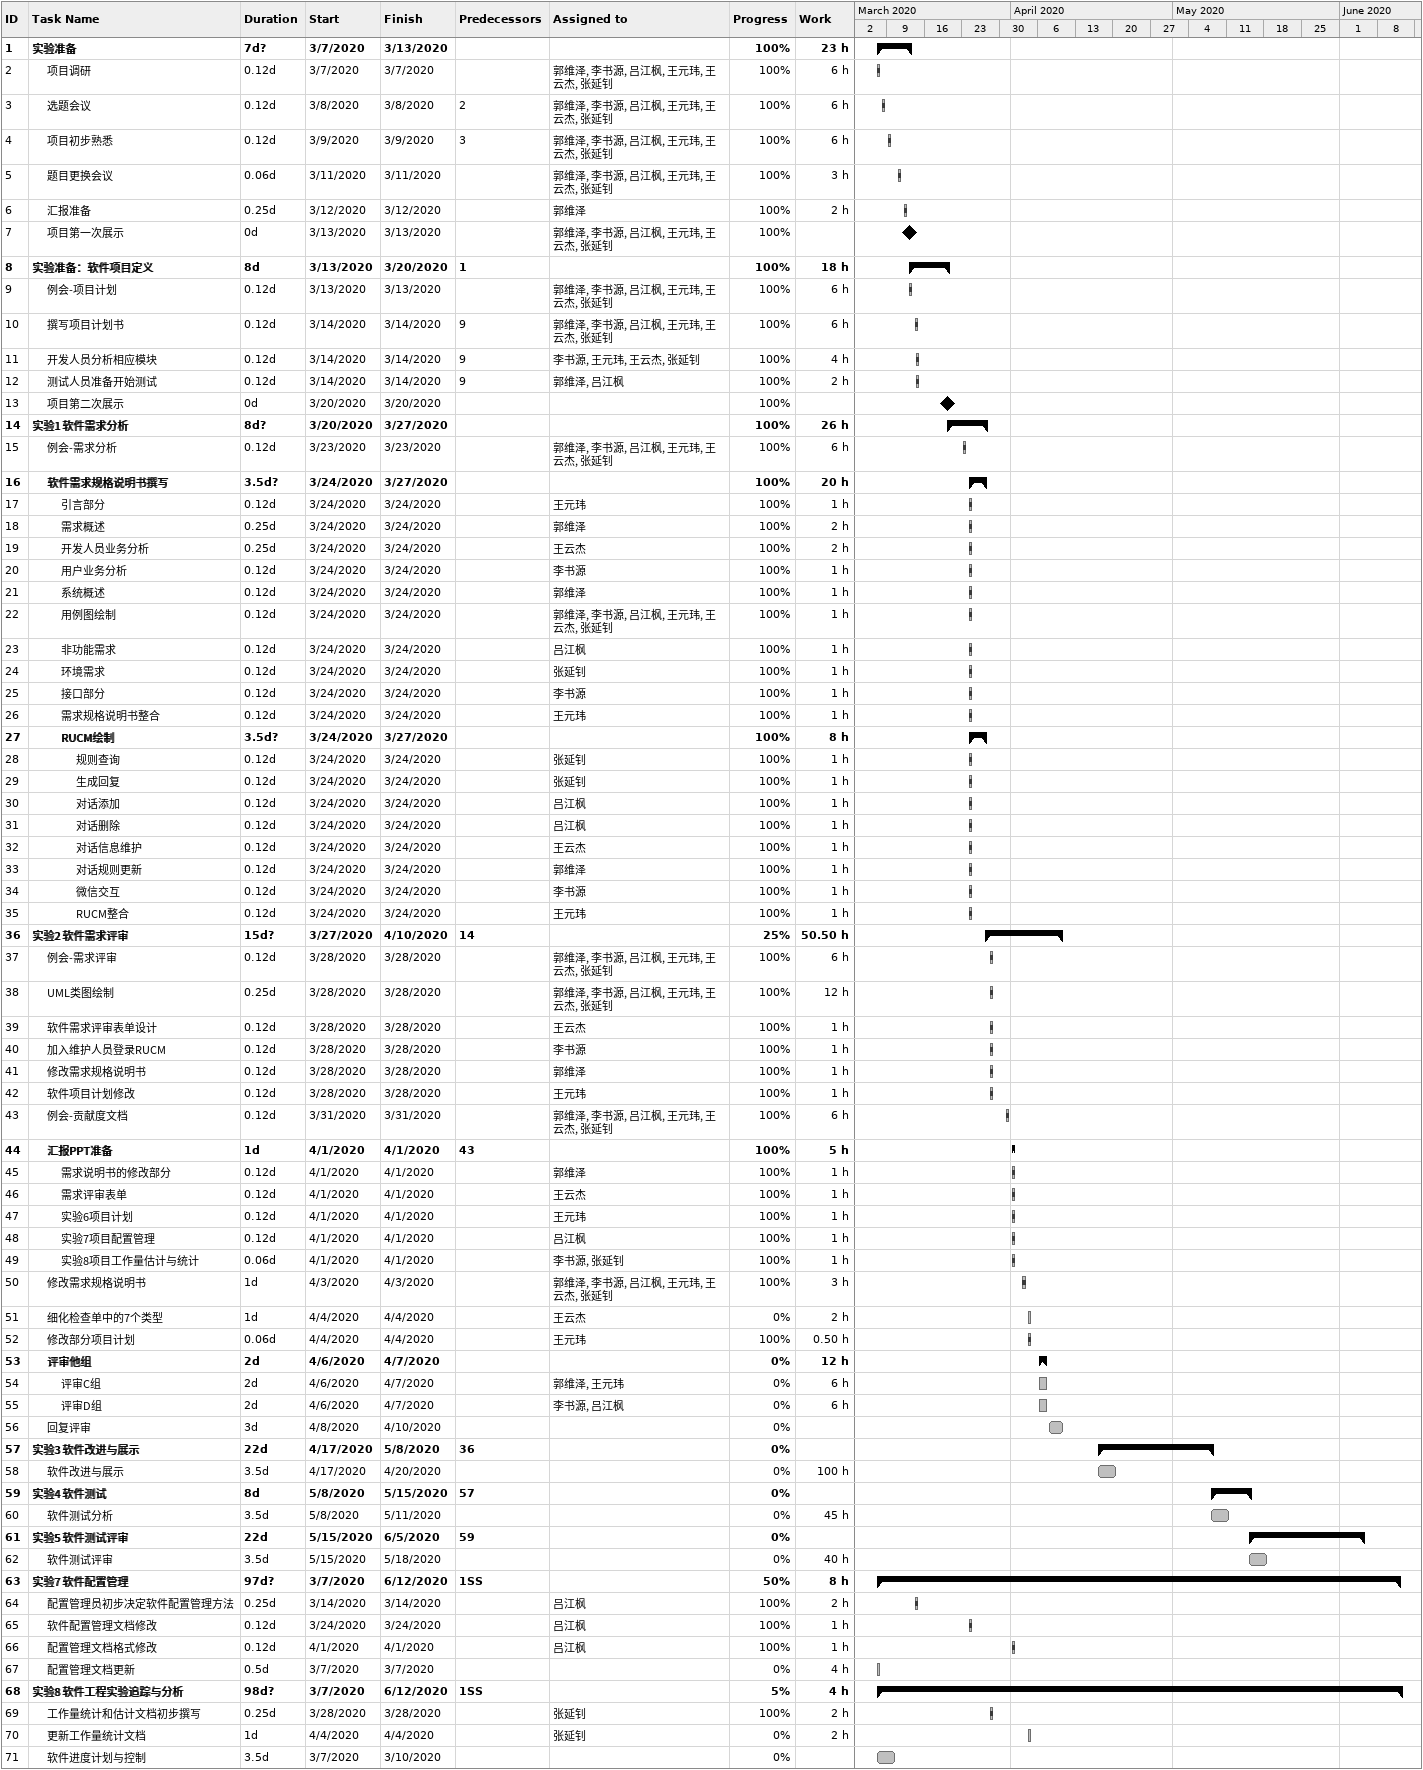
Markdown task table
| ID | Level | Task | Duration | Start | Finish | Predecessors | Resources | % complete | Work (h) |
|---|---|---|---|---|---|---|---|---|---|
| 1 | 1 | **实验准备** | 7d? | 2020-03-07 | 2020-03-13 |  |  | 100 | 23 |
| 2 | 2 | 项目调研 | 0.12d | 2020-03-07 | 2020-03-07 |  | 郭维泽, 李书源, 吕江枫, 王元玮, 王云杰, 张延钊 | 100 | 6 |
| 3 | 2 | 选题会议 | 0.12d | 2020-03-08 | 2020-03-08 | 2 | 郭维泽, 李书源, 吕江枫, 王元玮, 王云杰, 张延钊 | 100 | 6 |
| 4 | 2 | 项目初步熟悉 | 0.12d | 2020-03-09 | 2020-03-09 | 3 | 郭维泽, 李书源, 吕江枫, 王元玮, 王云杰, 张延钊 | 100 | 6 |
| 5 | 2 | 题目更换会议 | 0.06d | 2020-03-11 | 2020-03-11 |  | 郭维泽, 李书源, 吕江枫, 王元玮, 王云杰, 张延钊 | 100 | 3 |
| 6 | 2 | 汇报准备 | 0.25d | 2020-03-12 | 2020-03-12 |  | 郭维泽 | 100 | 2 |
| 7 | 2 | 项目第一次展示 | 0d | 2020-03-13 | 2020-03-13 |  | 郭维泽, 李书源, 吕江枫, 王元玮, 王云杰, 张延钊 | 100 |  |
| 8 | 1 | **实验准备：软件项目定义** | 8d | 2020-03-13 | 2020-03-20 | 1 |  | 100 | 18 |
| 9 | 2 | 例会-项目计划 | 0.12d | 2020-03-13 | 2020-03-13 |  | 郭维泽, 李书源, 吕江枫, 王元玮, 王云杰, 张延钊 | 100 | 6 |
| 10 | 2 | 撰写项目计划书 | 0.12d | 2020-03-14 | 2020-03-14 | 9 | 郭维泽, 李书源, 吕江枫, 王元玮, 王云杰, 张延钊 | 100 | 6 |
| 11 | 2 | 开发人员分析相应模块 | 0.12d | 2020-03-14 | 2020-03-14 | 9 | 李书源, 王元玮, 王云杰, 张延钊 | 100 | 4 |
| 12 | 2 | 测试人员准备开始测试 | 0.12d | 2020-03-14 | 2020-03-14 | 9 | 郭维泽, 吕江枫 | 100 | 2 |
| 13 | 2 | 项目第二次展示 | 0d | 2020-03-20 | 2020-03-20 |  |  | 100 |  |
| 14 | 1 | **实验1 软件需求分析** | 8d? | 2020-03-20 | 2020-03-27 |  |  | 100 | 26 |
| 15 | 2 | 例会-需求分析 | 0.12d | 2020-03-23 | 2020-03-23 |  | 郭维泽, 李书源, 吕江枫, 王元玮, 王云杰, 张延钊 | 100 | 6 |
| 16 | 2 | **软件需求规格说明书撰写** | 3.5d? | 2020-03-24 | 2020-03-27 |  |  | 100 | 20 |
| 17 | 3 | 引言部分 | 0.12d | 2020-03-24 | 2020-03-24 |  | 王元玮 | 100 | 1 |
| 18 | 3 | 需求概述 | 0.25d | 2020-03-24 | 2020-03-24 |  | 郭维泽 | 100 | 2 |
| 19 | 3 | 开发人员业务分析 | 0.25d | 2020-03-24 | 2020-03-24 |  | 王云杰 | 100 | 2 |
| 20 | 3 | 用户业务分析 | 0.12d | 2020-03-24 | 2020-03-24 |  | 李书源 | 100 | 1 |
| 21 | 3 | 系统概述 | 0.12d | 2020-03-24 | 2020-03-24 |  | 郭维泽 | 100 | 1 |
| 22 | 3 | 用例图绘制 | 0.12d | 2020-03-24 | 2020-03-24 |  | 郭维泽, 李书源, 吕江枫, 王元玮, 王云杰, 张延钊 | 100 | 1 |
| 23 | 3 | 非功能需求 | 0.12d | 2020-03-24 | 2020-03-24 |  | 吕江枫 | 100 | 1 |
| 24 | 3 | 环境需求 | 0.12d | 2020-03-24 | 2020-03-24 |  | 张延钊 | 100 | 1 |
| 25 | 3 | 接口部分 | 0.12d | 2020-03-24 | 2020-03-24 |  | 李书源 | 100 | 1 |
| 26 | 3 | 需求规格说明书整合 | 0.12d | 2020-03-24 | 2020-03-24 |  | 王元玮 | 100 | 1 |
| 27 | 3 | **RUCM绘制** | 3.5d? | 2020-03-24 | 2020-03-27 |  |  | 100 | 8 |
| 28 | 4 | 规则查询 | 0.12d | 2020-03-24 | 2020-03-24 |  | 张延钊 | 100 | 1 |
| 29 | 4 | 生成回复 | 0.12d | 2020-03-24 | 2020-03-24 |  | 张延钊 | 100 | 1 |
| 30 | 4 | 对话添加 | 0.12d | 2020-03-24 | 2020-03-24 |  | 吕江枫 | 100 | 1 |
| 31 | 4 | 对话删除 | 0.12d | 2020-03-24 | 2020-03-24 |  | 吕江枫 | 100 | 1 |
| 32 | 4 | 对话信息维护 | 0.12d | 2020-03-24 | 2020-03-24 |  | 王云杰 | 100 | 1 |
| 33 | 4 | 对话规则更新 | 0.12d | 2020-03-24 | 2020-03-24 |  | 郭维泽 | 100 | 1 |
| 34 | 4 | 微信交互 | 0.12d | 2020-03-24 | 2020-03-24 |  | 李书源 | 100 | 1 |
| 35 | 4 | RUCM整合 | 0.12d | 2020-03-24 | 2020-03-24 |  | 王元玮 | 100 | 1 |
| 36 | 1 | **实验2 软件需求评审** | 15d? | 2020-03-27 | 2020-04-10 | 14 |  | 25 | 50.50 |
| 37 | 2 | 例会-需求评审 | 0.12d | 2020-03-28 | 2020-03-28 |  | 郭维泽, 李书源, 吕江枫, 王元玮, 王云杰, 张延钊 | 100 | 6 |
| 38 | 2 | UML类图绘制 | 0.25d | 2020-03-28 | 2020-03-28 |  | 郭维泽, 李书源, 吕江枫, 王元玮, 王云杰, 张延钊 | 100 | 12 |
| 39 | 2 | 软件需求评审表单设计 | 0.12d | 2020-03-28 | 2020-03-28 |  | 王云杰 | 100 | 1 |
| 40 | 2 | 加入维护人员登录RUCM | 0.12d | 2020-03-28 | 2020-03-28 |  | 李书源 | 100 | 1 |
| 41 | 2 | 修改需求规格说明书 | 0.12d | 2020-03-28 | 2020-03-28 |  | 郭维泽 | 100 | 1 |
| 42 | 2 | 软件项目计划修改 | 0.12d | 2020-03-28 | 2020-03-28 |  | 王元玮 | 100 | 1 |
| 43 | 2 | 例会-贡献度文档 | 0.12d | 2020-03-31 | 2020-03-31 |  | 郭维泽, 李书源, 吕江枫, 王元玮, 王云杰, 张延钊 | 100 | 6 |
| 44 | 2 | **汇报PPT准备** | 1d | 2020-04-01 | 2020-04-01 | 43 |  | 100 | 5 |
| 45 | 3 | 需求说明书的修改部分 | 0.12d | 2020-04-01 | 2020-04-01 |  | 郭维泽 | 100 | 1 |
| 46 | 3 | 需求评审表单 | 0.12d | 2020-04-01 | 2020-04-01 |  | 王云杰 | 100 | 1 |
| 47 | 3 | 实验6项目计划 | 0.12d | 2020-04-01 | 2020-04-01 |  | 王元玮 | 100 | 1 |
| 48 | 3 | 实验7项目配置管理 | 0.12d | 2020-04-01 | 2020-04-01 |  | 吕江枫 | 100 | 1 |
| 49 | 3 | 实验8项目工作量估计与统计 | 0.06d | 2020-04-01 | 2020-04-01 |  | 李书源, 张延钊 | 100 | 1 |
| 50 | 2 | 修改需求规格说明书 | 1d | 2020-04-03 | 2020-04-03 |  | 郭维泽, 李书源, 吕江枫, 王元玮, 王云杰, 张延钊 | 100 | 3 |
| 51 | 2 | 细化检查单中的7个类型 | 1d | 2020-04-04 | 2020-04-04 |  | 王云杰 | 0 | 2 |
| 52 | 2 | 修改部分项目计划 | 0.06d | 2020-04-04 | 2020-04-04 |  | 王元玮 | 100 | 0.50 |
| 53 | 2 | **评审他组** | 2d | 2020-04-06 | 2020-04-07 |  |  | 0 | 12 |
| 54 | 3 | 评审C组 | 2d | 2020-04-06 | 2020-04-07 |  | 郭维泽, 王元玮 | 0 | 6 |
| 55 | 3 | 评审D组 | 2d | 2020-04-06 | 2020-04-07 |  | 李书源, 吕江枫 | 0 | 6 |
| 56 | 2 | 回复评审 | 3d | 2020-04-08 | 2020-04-10 |  |  | 0 |  |
| 57 | 1 | **实验3 软件改进与展示** | 22d | 2020-04-17 | 2020-05-08 | 36 |  | 0 |  |
| 58 | 2 | 软件改进与展示 | 3.5d | 2020-04-17 | 2020-04-20 |  |  | 0 | 100 |
| 59 | 1 | **实验4 软件测试** | 8d | 2020-05-08 | 2020-05-15 | 57 |  | 0 |  |
| 60 | 2 | 软件测试分析 | 3.5d | 2020-05-08 | 2020-05-11 |  |  | 0 | 45 |
| 61 | 1 | **实验5 软件测试评审** | 22d | 2020-05-15 | 2020-06-05 | 59 |  | 0 |  |
| 62 | 2 | 软件测试评审 | 3.5d | 2020-05-15 | 2020-05-18 |  |  | 0 | 40 |
| 63 | 1 | **实验7 软件配置管理** | 97d? | 2020-03-07 | 2020-06-12 | 1SS |  | 50 | 8 |
| 64 | 2 | 配置管理员初步决定软件配置管理方法 | 0.25d | 2020-03-14 | 2020-03-14 |  | 吕江枫 | 100 | 2 |
| 65 | 2 | 软件配置管理文档修改 | 0.12d | 2020-03-24 | 2020-03-24 |  | 吕江枫 | 100 | 1 |
| 66 | 2 | 配置管理文档格式修改 | 0.12d | 2020-04-01 | 2020-04-01 |  | 吕江枫 | 100 | 1 |
| 67 | 2 | 配置管理文档更新 | 0.5d | 2020-03-07 | 2020-03-07 |  |  | 0 | 4 |
| 68 | 1 | **实验8 软件工程实验追踪与分析** | 98d? | 2020-03-07 | 2020-06-12 | 1SS |  | 5 | 4 |
| 69 | 2 | 工作量统计和估计文档初步撰写 | 0.25d | 2020-03-28 | 2020-03-28 |  | 张延钊 | 100 | 2 |
| 70 | 2 | 更新工作量统计文档 | 1d | 2020-04-04 | 2020-04-04 |  | 张延钊 | 0 | 2 |
| 71 | 2 | 软件进度计划与控制 | 3.5d | 2020-03-07 | 2020-03-10 |  |  | 0 |  |
